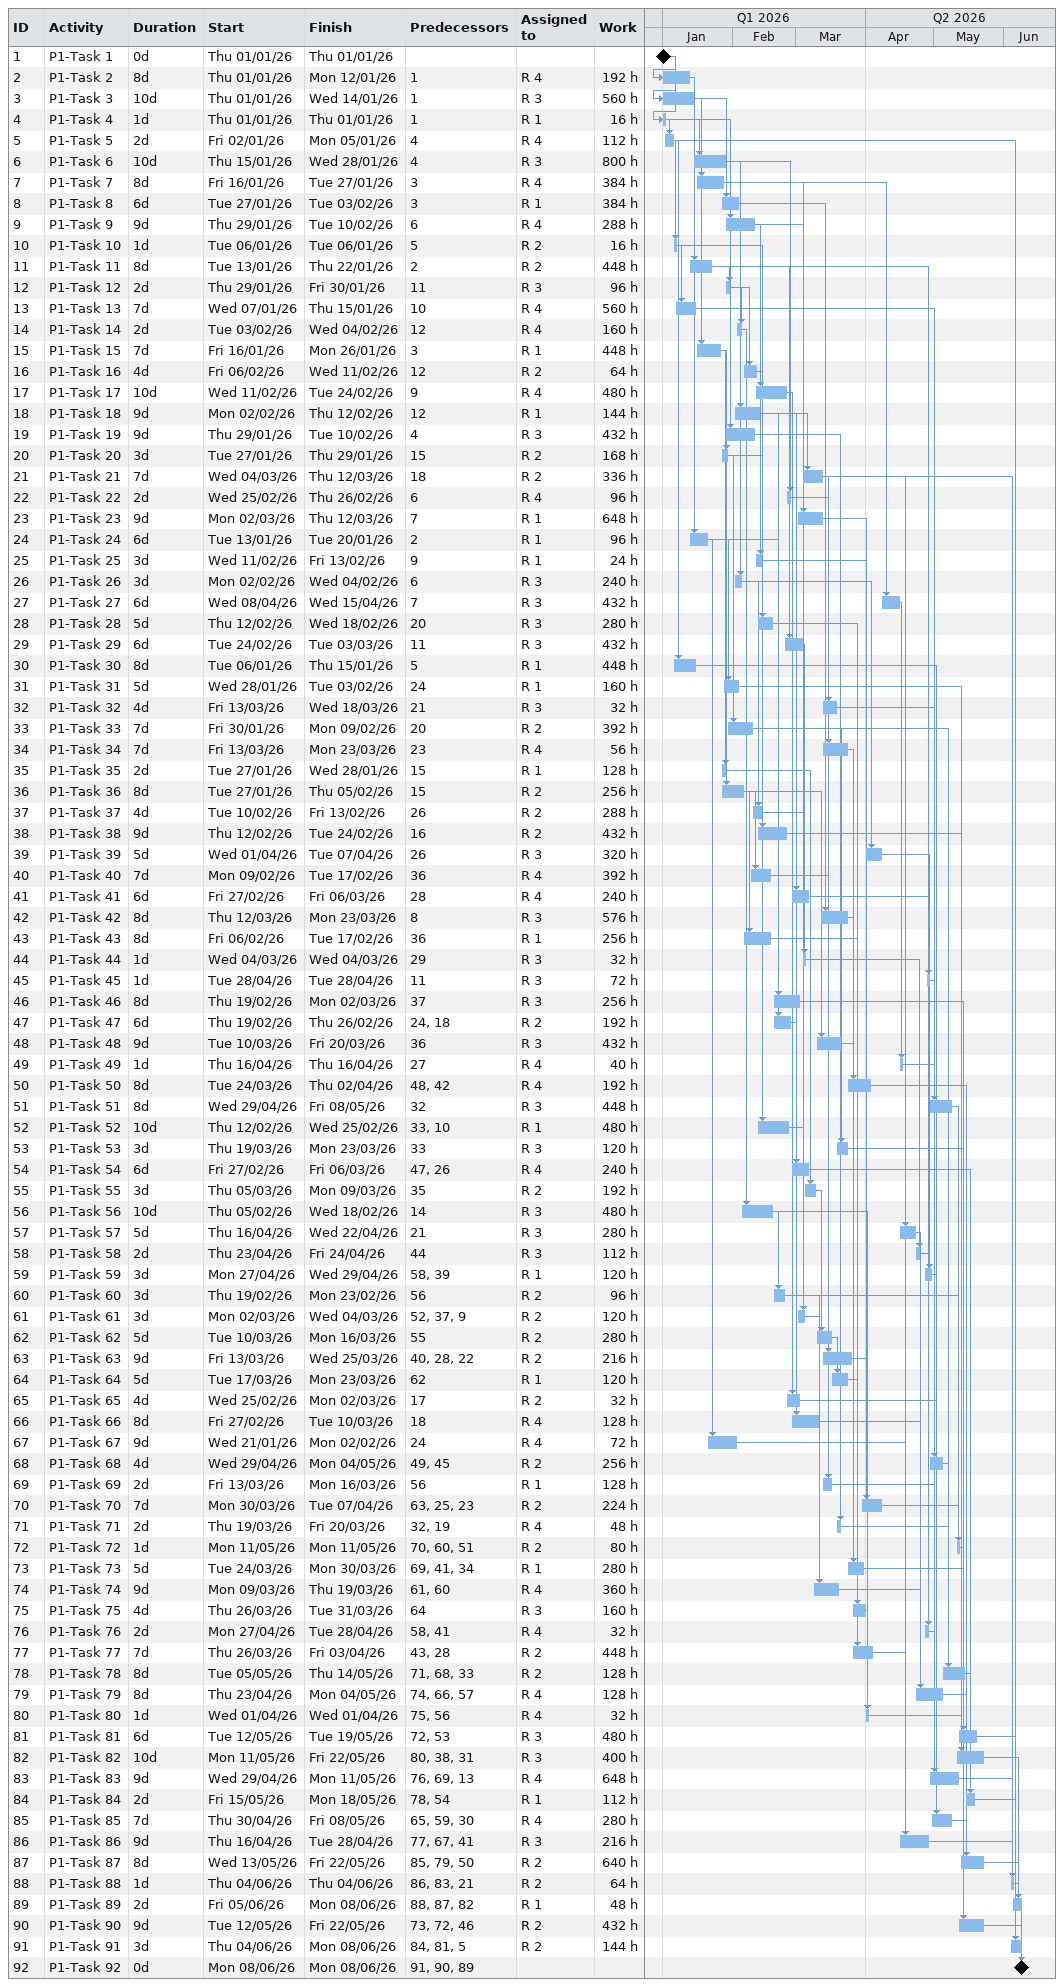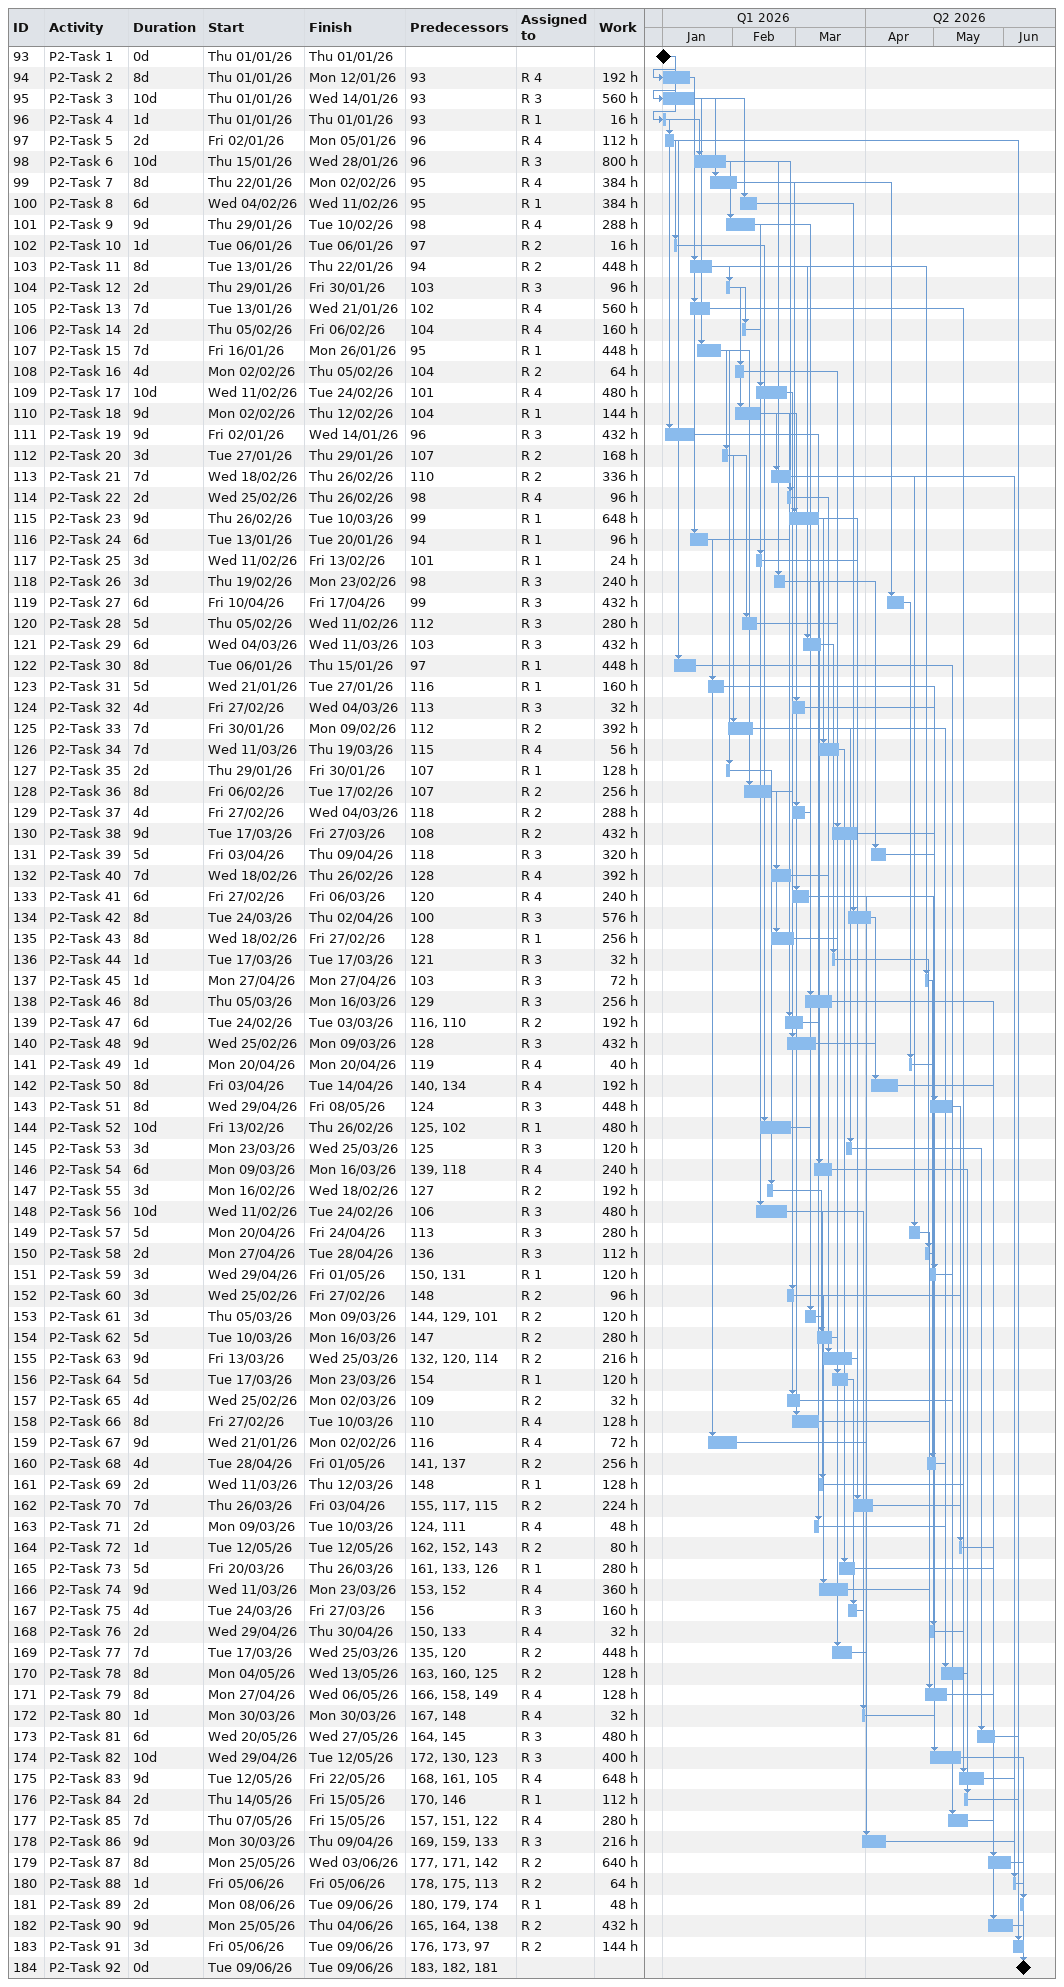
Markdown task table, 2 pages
| ID | Task | Duration | Start | Finish | Predecessors | Resources | Work (h) |
|---|---|---|---|---|---|---|---|
| 1 | P1-Task 1 | 0d | 2026-01-01 | 2026-01-01 |  |  |  |
| 2 | P1-Task 2 | 8d | 2026-01-01 | 2026-01-12 | 1 | R 4 | 192 |
| 3 | P1-Task 3 | 10d | 2026-01-01 | 2026-01-14 | 1 | R 3 | 560 |
| 4 | P1-Task 4 | 1d | 2026-01-01 | 2026-01-01 | 1 | R 1 | 16 |
| 5 | P1-Task 5 | 2d | 2026-01-02 | 2026-01-05 | 4 | R 4 | 112 |
| 6 | P1-Task 6 | 10d | 2026-01-15 | 2026-01-28 | 4 | R 3 | 800 |
| 7 | P1-Task 7 | 8d | 2026-01-16 | 2026-01-27 | 3 | R 4 | 384 |
| 8 | P1-Task 8 | 6d | 2026-01-27 | 2026-02-03 | 3 | R 1 | 384 |
| 9 | P1-Task 9 | 9d | 2026-01-29 | 2026-02-10 | 6 | R 4 | 288 |
| 10 | P1-Task 10 | 1d | 2026-01-06 | 2026-01-06 | 5 | R 2 | 16 |
| 11 | P1-Task 11 | 8d | 2026-01-13 | 2026-01-22 | 2 | R 2 | 448 |
| 12 | P1-Task 12 | 2d | 2026-01-29 | 2026-01-30 | 11 | R 3 | 96 |
| 13 | P1-Task 13 | 7d | 2026-01-07 | 2026-01-15 | 10 | R 4 | 560 |
| 14 | P1-Task 14 | 2d | 2026-02-03 | 2026-02-04 | 12 | R 4 | 160 |
| 15 | P1-Task 15 | 7d | 2026-01-16 | 2026-01-26 | 3 | R 1 | 448 |
| 16 | P1-Task 16 | 4d | 2026-02-06 | 2026-02-11 | 12 | R 2 | 64 |
| 17 | P1-Task 17 | 10d | 2026-02-11 | 2026-02-24 | 9 | R 4 | 480 |
| 18 | P1-Task 18 | 9d | 2026-02-02 | 2026-02-12 | 12 | R 1 | 144 |
| 19 | P1-Task 19 | 9d | 2026-01-29 | 2026-02-10 | 4 | R 3 | 432 |
| 20 | P1-Task 20 | 3d | 2026-01-27 | 2026-01-29 | 15 | R 2 | 168 |
| 21 | P1-Task 21 | 7d | 2026-03-04 | 2026-03-12 | 18 | R 2 | 336 |
| 22 | P1-Task 22 | 2d | 2026-02-25 | 2026-02-26 | 6 | R 4 | 96 |
| 23 | P1-Task 23 | 9d | 2026-03-02 | 2026-03-12 | 7 | R 1 | 648 |
| 24 | P1-Task 24 | 6d | 2026-01-13 | 2026-01-20 | 2 | R 1 | 96 |
| 25 | P1-Task 25 | 3d | 2026-02-11 | 2026-02-13 | 9 | R 1 | 24 |
| 26 | P1-Task 26 | 3d | 2026-02-02 | 2026-02-04 | 6 | R 3 | 240 |
| 27 | P1-Task 27 | 6d | 2026-04-08 | 2026-04-15 | 7 | R 3 | 432 |
| 28 | P1-Task 28 | 5d | 2026-02-12 | 2026-02-18 | 20 | R 3 | 280 |
| 29 | P1-Task 29 | 6d | 2026-02-24 | 2026-03-03 | 11 | R 3 | 432 |
| 30 | P1-Task 30 | 8d | 2026-01-06 | 2026-01-15 | 5 | R 1 | 448 |
| 31 | P1-Task 31 | 5d | 2026-01-28 | 2026-02-03 | 24 | R 1 | 160 |
| 32 | P1-Task 32 | 4d | 2026-03-13 | 2026-03-18 | 21 | R 3 | 32 |
| 33 | P1-Task 33 | 7d | 2026-01-30 | 2026-02-09 | 20 | R 2 | 392 |
| 34 | P1-Task 34 | 7d | 2026-03-13 | 2026-03-23 | 23 | R 4 | 56 |
| 35 | P1-Task 35 | 2d | 2026-01-27 | 2026-01-28 | 15 | R 1 | 128 |
| 36 | P1-Task 36 | 8d | 2026-01-27 | 2026-02-05 | 15 | R 2 | 256 |
| 37 | P1-Task 37 | 4d | 2026-02-10 | 2026-02-13 | 26 | R 2 | 288 |
| 38 | P1-Task 38 | 9d | 2026-02-12 | 2026-02-24 | 16 | R 2 | 432 |
| 39 | P1-Task 39 | 5d | 2026-04-01 | 2026-04-07 | 26 | R 3 | 320 |
| 40 | P1-Task 40 | 7d | 2026-02-09 | 2026-02-17 | 36 | R 4 | 392 |
| 41 | P1-Task 41 | 6d | 2026-02-27 | 2026-03-06 | 28 | R 4 | 240 |
| 42 | P1-Task 42 | 8d | 2026-03-12 | 2026-03-23 | 8 | R 3 | 576 |
| 43 | P1-Task 43 | 8d | 2026-02-06 | 2026-02-17 | 36 | R 1 | 256 |
| 44 | P1-Task 44 | 1d | 2026-03-04 | 2026-03-04 | 29 | R 3 | 32 |
| 45 | P1-Task 45 | 1d | 2026-04-28 | 2026-04-28 | 11 | R 3 | 72 |
| 46 | P1-Task 46 | 8d | 2026-02-19 | 2026-03-02 | 37 | R 3 | 256 |
| 47 | P1-Task 47 | 6d | 2026-02-19 | 2026-02-26 | 24, 18 | R 2 | 192 |
| 48 | P1-Task 48 | 9d | 2026-03-10 | 2026-03-20 | 36 | R 3 | 432 |
| 49 | P1-Task 49 | 1d | 2026-04-16 | 2026-04-16 | 27 | R 4 | 40 |
| 50 | P1-Task 50 | 8d | 2026-03-24 | 2026-04-02 | 48, 42 | R 4 | 192 |
| 51 | P1-Task 51 | 8d | 2026-04-29 | 2026-05-08 | 32 | R 3 | 448 |
| 52 | P1-Task 52 | 10d | 2026-02-12 | 2026-02-25 | 33, 10 | R 1 | 480 |
| 53 | P1-Task 53 | 3d | 2026-03-19 | 2026-03-23 | 33 | R 3 | 120 |
| 54 | P1-Task 54 | 6d | 2026-02-27 | 2026-03-06 | 47, 26 | R 4 | 240 |
| 55 | P1-Task 55 | 3d | 2026-03-05 | 2026-03-09 | 35 | R 2 | 192 |
| 56 | P1-Task 56 | 10d | 2026-02-05 | 2026-02-18 | 14 | R 3 | 480 |
| 57 | P1-Task 57 | 5d | 2026-04-16 | 2026-04-22 | 21 | R 3 | 280 |
| 58 | P1-Task 58 | 2d | 2026-04-23 | 2026-04-24 | 44 | R 3 | 112 |
| 59 | P1-Task 59 | 3d | 2026-04-27 | 2026-04-29 | 58, 39 | R 1 | 120 |
| 60 | P1-Task 60 | 3d | 2026-02-19 | 2026-02-23 | 56 | R 2 | 96 |
| 61 | P1-Task 61 | 3d | 2026-03-02 | 2026-03-04 | 52, 37, 9 | R 2 | 120 |
| 62 | P1-Task 62 | 5d | 2026-03-10 | 2026-03-16 | 55 | R 2 | 280 |
| 63 | P1-Task 63 | 9d | 2026-03-13 | 2026-03-25 | 40, 28, 22 | R 2 | 216 |
| 64 | P1-Task 64 | 5d | 2026-03-17 | 2026-03-23 | 62 | R 1 | 120 |
| 65 | P1-Task 65 | 4d | 2026-02-25 | 2026-03-02 | 17 | R 2 | 32 |
| 66 | P1-Task 66 | 8d | 2026-02-27 | 2026-03-10 | 18 | R 4 | 128 |
| 67 | P1-Task 67 | 9d | 2026-01-21 | 2026-02-02 | 24 | R 4 | 72 |
| 68 | P1-Task 68 | 4d | 2026-04-29 | 2026-05-04 | 49, 45 | R 2 | 256 |
| 69 | P1-Task 69 | 2d | 2026-03-13 | 2026-03-16 | 56 | R 1 | 128 |
| 70 | P1-Task 70 | 7d | 2026-03-30 | 2026-04-07 | 63, 25, 23 | R 2 | 224 |
| 71 | P1-Task 71 | 2d | 2026-03-19 | 2026-03-20 | 32, 19 | R 4 | 48 |
| 72 | P1-Task 72 | 1d | 2026-05-11 | 2026-05-11 | 70, 60, 51 | R 2 | 80 |
| 73 | P1-Task 73 | 5d | 2026-03-24 | 2026-03-30 | 69, 41, 34 | R 1 | 280 |
| 74 | P1-Task 74 | 9d | 2026-03-09 | 2026-03-19 | 61, 60 | R 4 | 360 |
| 75 | P1-Task 75 | 4d | 2026-03-26 | 2026-03-31 | 64 | R 3 | 160 |
| 76 | P1-Task 76 | 2d | 2026-04-27 | 2026-04-28 | 58, 41 | R 4 | 32 |
| 77 | P1-Task 77 | 7d | 2026-03-26 | 2026-04-03 | 43, 28 | R 2 | 448 |
| 78 | P1-Task 78 | 8d | 2026-05-05 | 2026-05-14 | 71, 68, 33 | R 2 | 128 |
| 79 | P1-Task 79 | 8d | 2026-04-23 | 2026-05-04 | 74, 66, 57 | R 4 | 128 |
| 80 | P1-Task 80 | 1d | 2026-04-01 | 2026-04-01 | 75, 56 | R 4 | 32 |
| 81 | P1-Task 81 | 6d | 2026-05-12 | 2026-05-19 | 72, 53 | R 3 | 480 |
| 82 | P1-Task 82 | 10d | 2026-05-11 | 2026-05-22 | 80, 38, 31 | R 3 | 400 |
| 83 | P1-Task 83 | 9d | 2026-04-29 | 2026-05-11 | 76, 69, 13 | R 4 | 648 |
| 84 | P1-Task 84 | 2d | 2026-05-15 | 2026-05-18 | 78, 54 | R 1 | 112 |
| 85 | P1-Task 85 | 7d | 2026-04-30 | 2026-05-08 | 65, 59, 30 | R 4 | 280 |
| 86 | P1-Task 86 | 9d | 2026-04-16 | 2026-04-28 | 77, 67, 41 | R 3 | 216 |
| 87 | P1-Task 87 | 8d | 2026-05-13 | 2026-05-22 | 85, 79, 50 | R 2 | 640 |
| 88 | P1-Task 88 | 1d | 2026-06-04 | 2026-06-04 | 86, 83, 21 | R 2 | 64 |
| 89 | P1-Task 89 | 2d | 2026-06-05 | 2026-06-08 | 88, 87, 82 | R 1 | 48 |
| 90 | P1-Task 90 | 9d | 2026-05-12 | 2026-05-22 | 73, 72, 46 | R 2 | 432 |
| 91 | P1-Task 91 | 3d | 2026-06-04 | 2026-06-08 | 84, 81, 5 | R 2 | 144 |
| 92 | P1-Task 92 | 0d | 2026-06-08 | 2026-06-08 | 91, 90, 89 |  |  |
| 93 | P2-Task 1 | 0d | 2026-01-01 | 2026-01-01 |  |  |  |
| 94 | P2-Task 2 | 8d | 2026-01-01 | 2026-01-12 | 93 | R 4 | 192 |
| 95 | P2-Task 3 | 10d | 2026-01-01 | 2026-01-14 | 93 | R 3 | 560 |
| 96 | P2-Task 4 | 1d | 2026-01-01 | 2026-01-01 | 93 | R 1 | 16 |
| 97 | P2-Task 5 | 2d | 2026-01-02 | 2026-01-05 | 96 | R 4 | 112 |
| 98 | P2-Task 6 | 10d | 2026-01-15 | 2026-01-28 | 96 | R 3 | 800 |
| 99 | P2-Task 7 | 8d | 2026-01-22 | 2026-02-02 | 95 | R 4 | 384 |
| 100 | P2-Task 8 | 6d | 2026-02-04 | 2026-02-11 | 95 | R 1 | 384 |
| 101 | P2-Task 9 | 9d | 2026-01-29 | 2026-02-10 | 98 | R 4 | 288 |
| 102 | P2-Task 10 | 1d | 2026-01-06 | 2026-01-06 | 97 | R 2 | 16 |
| 103 | P2-Task 11 | 8d | 2026-01-13 | 2026-01-22 | 94 | R 2 | 448 |
| 104 | P2-Task 12 | 2d | 2026-01-29 | 2026-01-30 | 103 | R 3 | 96 |
| 105 | P2-Task 13 | 7d | 2026-01-13 | 2026-01-21 | 102 | R 4 | 560 |
| 106 | P2-Task 14 | 2d | 2026-02-05 | 2026-02-06 | 104 | R 4 | 160 |
| 107 | P2-Task 15 | 7d | 2026-01-16 | 2026-01-26 | 95 | R 1 | 448 |
| 108 | P2-Task 16 | 4d | 2026-02-02 | 2026-02-05 | 104 | R 2 | 64 |
| 109 | P2-Task 17 | 10d | 2026-02-11 | 2026-02-24 | 101 | R 4 | 480 |
| 110 | P2-Task 18 | 9d | 2026-02-02 | 2026-02-12 | 104 | R 1 | 144 |
| 111 | P2-Task 19 | 9d | 2026-01-02 | 2026-01-14 | 96 | R 3 | 432 |
| 112 | P2-Task 20 | 3d | 2026-01-27 | 2026-01-29 | 107 | R 2 | 168 |
| 113 | P2-Task 21 | 7d | 2026-02-18 | 2026-02-26 | 110 | R 2 | 336 |
| 114 | P2-Task 22 | 2d | 2026-02-25 | 2026-02-26 | 98 | R 4 | 96 |
| 115 | P2-Task 23 | 9d | 2026-02-26 | 2026-03-10 | 99 | R 1 | 648 |
| 116 | P2-Task 24 | 6d | 2026-01-13 | 2026-01-20 | 94 | R 1 | 96 |
| 117 | P2-Task 25 | 3d | 2026-02-11 | 2026-02-13 | 101 | R 1 | 24 |
| 118 | P2-Task 26 | 3d | 2026-02-19 | 2026-02-23 | 98 | R 3 | 240 |
| 119 | P2-Task 27 | 6d | 2026-04-10 | 2026-04-17 | 99 | R 3 | 432 |
| 120 | P2-Task 28 | 5d | 2026-02-05 | 2026-02-11 | 112 | R 3 | 280 |
| 121 | P2-Task 29 | 6d | 2026-03-04 | 2026-03-11 | 103 | R 3 | 432 |
| 122 | P2-Task 30 | 8d | 2026-01-06 | 2026-01-15 | 97 | R 1 | 448 |
| 123 | P2-Task 31 | 5d | 2026-01-21 | 2026-01-27 | 116 | R 1 | 160 |
| 124 | P2-Task 32 | 4d | 2026-02-27 | 2026-03-04 | 113 | R 3 | 32 |
| 125 | P2-Task 33 | 7d | 2026-01-30 | 2026-02-09 | 112 | R 2 | 392 |
| 126 | P2-Task 34 | 7d | 2026-03-11 | 2026-03-19 | 115 | R 4 | 56 |
| 127 | P2-Task 35 | 2d | 2026-01-29 | 2026-01-30 | 107 | R 1 | 128 |
| 128 | P2-Task 36 | 8d | 2026-02-06 | 2026-02-17 | 107 | R 2 | 256 |
| 129 | P2-Task 37 | 4d | 2026-02-27 | 2026-03-04 | 118 | R 2 | 288 |
| 130 | P2-Task 38 | 9d | 2026-03-17 | 2026-03-27 | 108 | R 2 | 432 |
| 131 | P2-Task 39 | 5d | 2026-04-03 | 2026-04-09 | 118 | R 3 | 320 |
| 132 | P2-Task 40 | 7d | 2026-02-18 | 2026-02-26 | 128 | R 4 | 392 |
| 133 | P2-Task 41 | 6d | 2026-02-27 | 2026-03-06 | 120 | R 4 | 240 |
| 134 | P2-Task 42 | 8d | 2026-03-24 | 2026-04-02 | 100 | R 3 | 576 |
| 135 | P2-Task 43 | 8d | 2026-02-18 | 2026-02-27 | 128 | R 1 | 256 |
| 136 | P2-Task 44 | 1d | 2026-03-17 | 2026-03-17 | 121 | R 3 | 32 |
| 137 | P2-Task 45 | 1d | 2026-04-27 | 2026-04-27 | 103 | R 3 | 72 |
| 138 | P2-Task 46 | 8d | 2026-03-05 | 2026-03-16 | 129 | R 3 | 256 |
| 139 | P2-Task 47 | 6d | 2026-02-24 | 2026-03-03 | 116, 110 | R 2 | 192 |
| 140 | P2-Task 48 | 9d | 2026-02-25 | 2026-03-09 | 128 | R 3 | 432 |
| 141 | P2-Task 49 | 1d | 2026-04-20 | 2026-04-20 | 119 | R 4 | 40 |
| 142 | P2-Task 50 | 8d | 2026-04-03 | 2026-04-14 | 140, 134 | R 4 | 192 |
| 143 | P2-Task 51 | 8d | 2026-04-29 | 2026-05-08 | 124 | R 3 | 448 |
| 144 | P2-Task 52 | 10d | 2026-02-13 | 2026-02-26 | 125, 102 | R 1 | 480 |
| 145 | P2-Task 53 | 3d | 2026-03-23 | 2026-03-25 | 125 | R 3 | 120 |
| 146 | P2-Task 54 | 6d | 2026-03-09 | 2026-03-16 | 139, 118 | R 4 | 240 |
| 147 | P2-Task 55 | 3d | 2026-02-16 | 2026-02-18 | 127 | R 2 | 192 |
| 148 | P2-Task 56 | 10d | 2026-02-11 | 2026-02-24 | 106 | R 3 | 480 |
| 149 | P2-Task 57 | 5d | 2026-04-20 | 2026-04-24 | 113 | R 3 | 280 |
| 150 | P2-Task 58 | 2d | 2026-04-27 | 2026-04-28 | 136 | R 3 | 112 |
| 151 | P2-Task 59 | 3d | 2026-04-29 | 2026-05-01 | 150, 131 | R 1 | 120 |
| 152 | P2-Task 60 | 3d | 2026-02-25 | 2026-02-27 | 148 | R 2 | 96 |
| 153 | P2-Task 61 | 3d | 2026-03-05 | 2026-03-09 | 144, 129, 101 | R 2 | 120 |
| 154 | P2-Task 62 | 5d | 2026-03-10 | 2026-03-16 | 147 | R 2 | 280 |
| 155 | P2-Task 63 | 9d | 2026-03-13 | 2026-03-25 | 132, 120, 114 | R 2 | 216 |
| 156 | P2-Task 64 | 5d | 2026-03-17 | 2026-03-23 | 154 | R 1 | 120 |
| 157 | P2-Task 65 | 4d | 2026-02-25 | 2026-03-02 | 109 | R 2 | 32 |
| 158 | P2-Task 66 | 8d | 2026-02-27 | 2026-03-10 | 110 | R 4 | 128 |
| 159 | P2-Task 67 | 9d | 2026-01-21 | 2026-02-02 | 116 | R 4 | 72 |
| 160 | P2-Task 68 | 4d | 2026-04-28 | 2026-05-01 | 141, 137 | R 2 | 256 |
| 161 | P2-Task 69 | 2d | 2026-03-11 | 2026-03-12 | 148 | R 1 | 128 |
| 162 | P2-Task 70 | 7d | 2026-03-26 | 2026-04-03 | 155, 117, 115 | R 2 | 224 |
| 163 | P2-Task 71 | 2d | 2026-03-09 | 2026-03-10 | 124, 111 | R 4 | 48 |
| 164 | P2-Task 72 | 1d | 2026-05-12 | 2026-05-12 | 162, 152, 143 | R 2 | 80 |
| 165 | P2-Task 73 | 5d | 2026-03-20 | 2026-03-26 | 161, 133, 126 | R 1 | 280 |
| 166 | P2-Task 74 | 9d | 2026-03-11 | 2026-03-23 | 153, 152 | R 4 | 360 |
| 167 | P2-Task 75 | 4d | 2026-03-24 | 2026-03-27 | 156 | R 3 | 160 |
| 168 | P2-Task 76 | 2d | 2026-04-29 | 2026-04-30 | 150, 133 | R 4 | 32 |
| 169 | P2-Task 77 | 7d | 2026-03-17 | 2026-03-25 | 135, 120 | R 2 | 448 |
| 170 | P2-Task 78 | 8d | 2026-05-04 | 2026-05-13 | 163, 160, 125 | R 2 | 128 |
| 171 | P2-Task 79 | 8d | 2026-04-27 | 2026-05-06 | 166, 158, 149 | R 4 | 128 |
| 172 | P2-Task 80 | 1d | 2026-03-30 | 2026-03-30 | 167, 148 | R 4 | 32 |
| 173 | P2-Task 81 | 6d | 2026-05-20 | 2026-05-27 | 164, 145 | R 3 | 480 |
| 174 | P2-Task 82 | 10d | 2026-04-29 | 2026-05-12 | 172, 130, 123 | R 3 | 400 |
| 175 | P2-Task 83 | 9d | 2026-05-12 | 2026-05-22 | 168, 161, 105 | R 4 | 648 |
| 176 | P2-Task 84 | 2d | 2026-05-14 | 2026-05-15 | 170, 146 | R 1 | 112 |
| 177 | P2-Task 85 | 7d | 2026-05-07 | 2026-05-15 | 157, 151, 122 | R 4 | 280 |
| 178 | P2-Task 86 | 9d | 2026-03-30 | 2026-04-09 | 169, 159, 133 | R 3 | 216 |
| 179 | P2-Task 87 | 8d | 2026-05-25 | 2026-06-03 | 177, 171, 142 | R 2 | 640 |
| 180 | P2-Task 88 | 1d | 2026-06-05 | 2026-06-05 | 178, 175, 113 | R 2 | 64 |
| 181 | P2-Task 89 | 2d | 2026-06-08 | 2026-06-09 | 180, 179, 174 | R 1 | 48 |
| 182 | P2-Task 90 | 9d | 2026-05-25 | 2026-06-04 | 165, 164, 138 | R 2 | 432 |
| 183 | P2-Task 91 | 3d | 2026-06-05 | 2026-06-09 | 176, 173, 97 | R 2 | 144 |
| 184 | P2-Task 92 | 0d | 2026-06-09 | 2026-06-09 | 183, 182, 181 |  |  |
